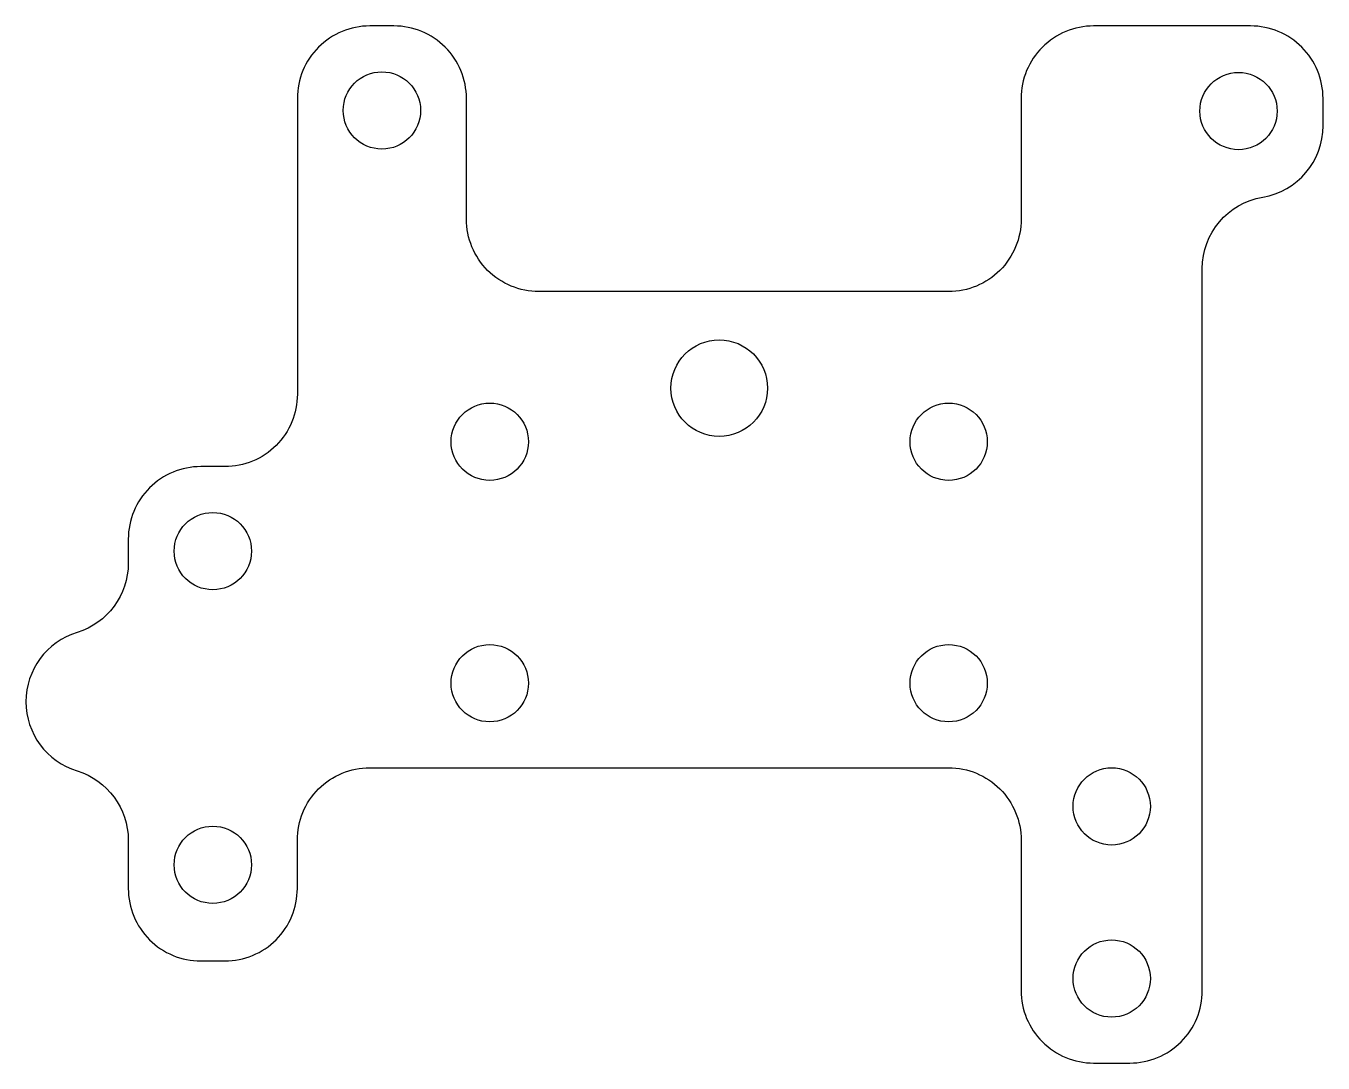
# Model space of a CAD drawing. Header units: millimetres. Extents: x -29.7 to 24, y -3.4 to 39.5.
import ezdxf

# ---------------------------------------------------------------- set-up
doc = ezdxf.new("R2010")
doc.units = ezdxf.units.MM
doc.layers.get('0').update_dxf_attribs({"linetype": 'CONTINUOUS'})

msp = doc.modelspace()

# ---------------------------------------------------------------- linework, layer by layer
msp.add_lwpolyline([(-21.466, 0.8, 0.414214), (-18.466, 3.8), (-18.466, 5.8, -0.414214), (-15.466, 8.8), (8.5, 8.8, -0.414214), (11.5, 5.8), (11.5, -0.43, 0.414214), (14.5, -3.43), (16, -3.43, 0.414214), (19, -0.43), (19, 29.47, -0.365977), (21.5, 32.428, 0.365977), (24, 35.386), (24, 36.52, 0.414214), (21, 39.52), (14.5, 39.52, 0.414214), (11.5, 36.52), (11.5, 31.52, -0.414214), (8.5, 28.52), (-8.466, 28.52, -0.414214), (-11.466, 31.52), (-11.466, 36.52, 0.414214), (-14.466, 39.52), (-15.466, 39.52, 0.414214), (-18.466, 36.52), (-18.466, 24.27, -0.414214), (-21.466, 21.27), (-22.466, 21.27, 0.414214), (-25.466, 18.27), (-25.466, 17.27, -0.329305), (-27.585, 14.402, 0.738717), (-27.585, 8.667, -0.329305), (-25.466, 5.8), (-25.466, 3.8, 0.414214), (-22.466, 0.8)], format="xyb", close=True)
for centre, radius in [((-14.966, 36.02), 1.6), ((20.5, 35.995), 1.6), ((-1, 24.52), 2), ((-10.5, 22.3), 1.6), ((8.5, 22.3), 1.6), ((-21.966, 17.77), 1.6), ((-10.5, 12.3), 1.6), ((8.5, 12.3), 1.6), ((15.25, 7.2), 1.6), ((-21.966, 4.781), 1.6), ((15.25, 0.07), 1.6)]:
    msp.add_circle(centre, radius)

doc.saveas('drawing.dxf')
